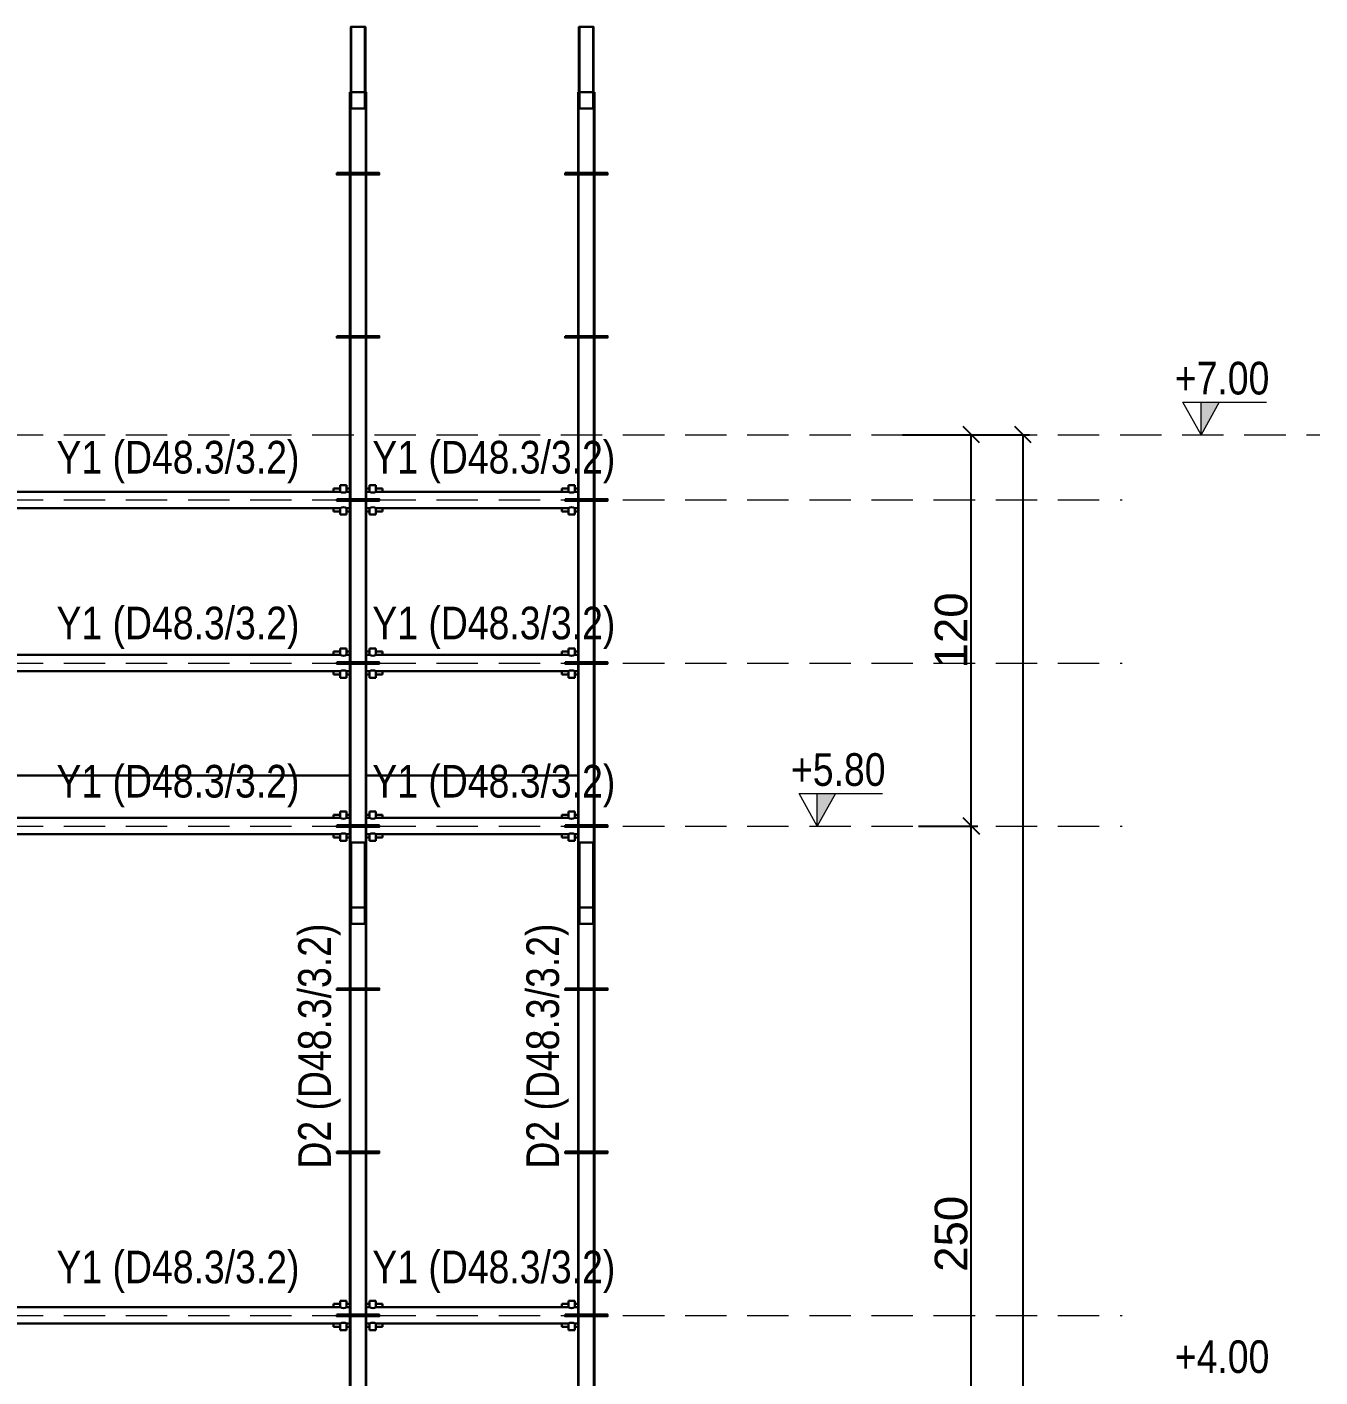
# Model space of a CAD drawing. Header units: millimetres. Extents: x 1500 to 3333, y 525 to 1954.
# Drawn here: x 2936.6 to 3333, y 1520.5 to 1934.4 of the extents above; entities that cross this region are included whole.
import ezdxf
from ezdxf.enums import TextEntityAlignment as Align

# ---------------------------------------------------------------- set-up
doc = ezdxf.new("R2010")
doc.units = ezdxf.units.MM
for name, pattern in [('ACAD_ISO04W100', [30, 24, -3, 0, -3]), ('DASHED', [19.05, 12.7, -6.35]), ('HIDDEN2', [0.1875, 0.125, -0.0625])]:
    doc.linetypes.add(name, pattern=pattern)
for name, color, linetype, lineweight in [('AKS CIZGISI (BEYKENT)', 252, 'DASHED', 20), ('KOT CIZGI (BEYKENT)', 7, 'Continuous', 20), ('KOT YAZI (BEYKENT)', 7, 'Continuous', 20), ('OLCU (BEYKENT)', 14, 'Continuous', 20), ('Part', 2, 'Continuous', 25), ('Part_Hidden', 7, 'Continuous', 25), ('TOPUK TAHTASI', 9, 'Continuous', 15), ('YATAY-KORKULUK', 210, 'ACAD_ISO04W100', 30), ('YAZI (BEYKENT)', 140, 'Continuous', 20)]:
    doc.layers.add(name, color=color, linetype=linetype, lineweight=lineweight)
doc.styles.add('KOT (BEYKENT)', font='')
doc.styles.get("Standard").update_dxf_attribs({"font": 'arial.ttf'})
doc.styles.add('YAZI (BEYKENT)', font='')
doc.styles.get('KOT (BEYKENT)').set_extended_font_data('Bahnschrift Light Condensed')
doc.styles.get('YAZI (BEYKENT)').set_extended_font_data('Bahnschrift Light Condensed')
doc.dimstyles.new('OLC-50', dxfattribs={"dimtxt": 10, "dimasz": 5, "dimexe": 2, "dimexo": 2, "dimgap": 1, "dimtad": 1, "dimdec": 1, "dimrnd": 0.5, "dimzin": 12, "dimdsep": 46, "dimtxsty": 'Standard', "dimblk": 'OBLIQUE', "dimcen": 0, "dimclrt": 7, "dimadec": 0, "dimazin": 0, "dimtfac": 1, "dimtdec": 1, "dimtix": 1, "dimtmove": 1, "dimatfit": 3, "dimfxl": 1, "dimtzin": 0, "dimarcsym": 0})

# ---------------------------------------------------------------- blocks, each defined once
blk = doc.blocks.new('_Oblique')
at = {"color": 0, "linetype": 'ByBlock', "lineweight": -2}
blk.add_line((-0.5, -0.5), (0.5, 0.5), dxfattribs=at)
blk = doc.blocks.new('*D37')
at = {"layer": 'DEFPOINTS', "color": 0, "transparency": 16777216}
for p in [(3207.87, 1689.41), (3226.06, 1689.41), (3210.3, 1439.41)]:
    blk.add_point(p, dxfattribs=at)
at = {"layer": 'OLCU (BEYKENT)', "color": 0, "lineweight": -2, "transparency": 16777216}
for p, q in [((3209.87, 1689.41), (3228.06, 1689.41)), ((3226.06, 1439.41), (3226.06, 1689.41)), ((3212.3, 1439.41), (3228.06, 1439.41))]:
    blk.add_line(p, q, dxfattribs=at)
at = {"layer": 'OLCU (BEYKENT)', "color": 0, "lineweight": -2, "transparency": 16777216, "xscale": 5, "yscale": 5, "zscale": 5}
for p, rotation in [((3226.06, 1689.41), 90), ((3226.06, 1439.41), 270)]:
    blk.add_blockref('_Oblique', p, dxfattribs=dict(at, rotation=rotation))
at = {"layer": 'OLCU (BEYKENT)', "color": 7, "transparency": 16777216, "insert": (3219.95, 1564.41), "char_height": 10, "attachment_point": 5, "rotation": 90}
blk.add_mtext('250', dxfattribs=at)
blk = doc.blocks.new('*D38')
at = {"layer": 'DEFPOINTS', "color": 0, "transparency": 16777216}
for p in [(3203.02, 1809.41), (3226.06, 1809.41), (3207.87, 1689.41)]:
    blk.add_point(p, dxfattribs=at)
at = {"layer": 'OLCU (BEYKENT)', "color": 0, "lineweight": -2, "transparency": 16777216}
for p, q in [((3205.02, 1809.41), (3228.06, 1809.41)), ((3226.06, 1689.41), (3226.06, 1809.41)), ((3209.87, 1689.41), (3228.06, 1689.41))]:
    blk.add_line(p, q, dxfattribs=at)
at = {"layer": 'OLCU (BEYKENT)', "color": 0, "lineweight": -2, "transparency": 16777216, "xscale": 5, "yscale": 5, "zscale": 5}
for p, rotation in [((3226.06, 1809.41), 90), ((3226.06, 1689.41), 270)]:
    blk.add_blockref('_Oblique', p, dxfattribs=dict(at, rotation=rotation))
at = {"layer": 'OLCU (BEYKENT)', "color": 7, "transparency": 16777216, "insert": (3219.95, 1749.41), "char_height": 10, "attachment_point": 5, "rotation": 90}
blk.add_mtext('120', dxfattribs=at)
blk = doc.blocks.new('*D39')
at = {"layer": 'DEFPOINTS', "color": 0, "transparency": 16777216}
for p in [(3203.02, 1809.41), (3241.95, 1809.41), (3218.18, 1109.41)]:
    blk.add_point(p, dxfattribs=at)
at = {"layer": 'OLCU (BEYKENT)', "color": 0, "lineweight": -2, "transparency": 16777216}
for p, q in [((3205.02, 1809.41), (3243.95, 1809.41)), ((3241.95, 1109.41), (3241.95, 1809.41)), ((3220.18, 1109.41), (3243.95, 1109.41))]:
    blk.add_line(p, q, dxfattribs=at)
at = {"layer": 'OLCU (BEYKENT)', "color": 0, "lineweight": -2, "transparency": 16777216, "xscale": 5, "yscale": 5, "zscale": 5}
for p, rotation in [((3241.95, 1809.41), 90), ((3241.95, 1109.41), 270)]:
    blk.add_blockref('_Oblique', p, dxfattribs=dict(at, rotation=rotation))
at = {"layer": 'OLCU (BEYKENT)', "color": 7, "transparency": 16777216, "insert": (3235.84, 1459.41), "char_height": 10, "attachment_point": 5, "rotation": 90}
blk.add_mtext('700', dxfattribs=at)
blk = doc.blocks.new('*U19')
at = {"layer": 'Part', "color": 4, "linetype": 'Continuous', "lineweight": 30}
for points in [[(-2.25, 245), (2.25, 245), (2.25, 270), (-2.25, 270)], [(122.75, 245), (127.25, 245), (127.25, 270), (122.75, 270)], [(-2.5, 0), (2.5, 0), (2.5, 250), (-2.5, 250)], [(122.5, 0), (127.5, 0), (127.5, 250), (122.5, 250)], [(-6.5, 225.25), (6.5, 225.25), (6.5, 224.75), (-6.5, 224.75)], [(118.5, 225.25), (131.5, 225.25), (131.5, 224.75), (118.5, 224.75)], [(-6.5, 175.25), (6.5, 175.25), (6.5, 174.75), (-6.5, 174.75)], [(118.5, 175.25), (131.5, 175.25), (131.5, 174.75), (118.5, 174.75)], [(-6.5, 125.25), (6.5, 125.25), (6.5, 124.75), (-6.5, 124.75)], [(118.5, 125.25), (131.5, 125.25), (131.5, 124.75), (118.5, 124.75)], [(-6.5, 75.25), (6.5, 75.25), (6.5, 74.75), (-6.5, 74.75)], [(118.5, 75.25), (131.5, 75.25), (131.5, 74.75), (118.5, 74.75)], [(-6.5, 25.25), (6.5, 25.25), (6.5, 24.75), (-6.5, 24.75)], [(118.5, 25.25), (131.5, 25.25), (131.5, 24.75), (118.5, 24.75)]]:
    blk.add_lwpolyline(points, close=True, dxfattribs=at)
at = {"layer": 'Part_Hidden', "color": 8, "linetype": 'HIDDEN2', "lineweight": 15}
for points in [[(-2, 245), (2, 245), (2, 270), (-2, 270)], [(123, 245), (127, 245), (127, 270), (123, 270)], [(-2.25, 0), (2.25, 0), (2.25, 250), (-2.25, 250)], [(122.75, 0), (127.25, 0), (127.25, 250), (122.75, 250)]]:
    blk.add_lwpolyline(points, close=True, dxfattribs=at)
at = {"layer": 'TOPUK TAHTASI', "linetype": 'Continuous', "lineweight": 30}
blk.add_line((2.5, 40.5), (122.5, 40.5), dxfattribs=at)
at = {"layer": 'YATAY-KORKULUK', "linetype": 'Continuous', "lineweight": 30}
for p, q in [((2.5, 128.5), (3.5, 128.5)), ((3.5, 127.5), (3.5, 129.5)), ((3.5, 129.5), (5.5, 129.5)), ((5.5, 127.5), (5.5, 129.5)), ((5.5, 128.5), (7.5, 128.5)), ((7.5, 127.5), (7.5, 128.5)), ((119.5, 128.5), (117.5, 128.5)), ((117.5, 127.5), (117.5, 128.5)), ((119.5, 127.5), (119.5, 129.5)), ((121.5, 129.5), (119.5, 129.5)), ((121.5, 127.5), (121.5, 129.5)), ((122.5, 128.5), (121.5, 128.5)), ((2.5, 127.5), (3.5, 127.5)), ((5.5, 127.5), (119.5, 127.5)), ((121.5, 127.5), (122.5, 127.5)), ((122.5, 127.5), (121.5, 127.5)), ((2.5, 122.5), (3.5, 122.5)), ((2.5, 122.5), (3.5, 122.5)), ((2.5, 121.5), (3.5, 121.5)), ((3.5, 122.5), (3.5, 120.5)), ((3.5, 120.5), (5.5, 120.5)), ((5.5, 122.5), (119.5, 122.5)), ((5.5, 122.5), (5.5, 120.5)), ((5.5, 121.5), (7.5, 121.5)), ((7.5, 122.5), (7.5, 121.5)), ((117.5, 122.5), (117.5, 121.5)), ((119.5, 121.5), (117.5, 121.5)), ((119.5, 122.5), (119.5, 120.5)), ((121.5, 120.5), (119.5, 120.5)), ((121.5, 122.5), (122.5, 122.5)), ((122.5, 122.5), (121.5, 122.5)), ((122.5, 122.5), (121.5, 122.5)), ((121.5, 122.5), (121.5, 120.5)), ((122.5, 121.5), (121.5, 121.5)), ((3.5, 77.5), (3.5, 79.5)), ((3.5, 79.5), (5.5, 79.5)), ((5.5, 77.5), (5.5, 79.5)), ((119.5, 77.5), (119.5, 79.5)), ((121.5, 79.5), (119.5, 79.5)), ((121.5, 77.5), (121.5, 79.5)), ((2.5, 78.5), (3.5, 78.5)), ((2.5, 77.5), (3.5, 77.5)), ((5.5, 78.5), (7.5, 78.5)), ((5.5, 77.5), (119.5, 77.5)), ((7.5, 77.5), (7.5, 78.5)), ((119.5, 78.5), (117.5, 78.5)), ((117.5, 77.5), (117.5, 78.5)), ((122.5, 78.5), (121.5, 78.5)), ((121.5, 77.5), (122.5, 77.5)), ((122.5, 77.5), (121.5, 77.5)), ((2.5, 72.5), (3.5, 72.5)), ((2.5, 72.5), (3.5, 72.5)), ((2.5, 71.5), (3.5, 71.5)), ((3.5, 72.5), (3.5, 70.5)), ((3.5, 70.5), (5.5, 70.5)), ((5.5, 72.5), (119.5, 72.5)), ((5.5, 72.5), (5.5, 70.5)), ((5.5, 71.5), (7.5, 71.5)), ((7.5, 72.5), (7.5, 71.5)), ((117.5, 72.5), (117.5, 71.5)), ((119.5, 71.5), (117.5, 71.5)), ((119.5, 72.5), (119.5, 70.5)), ((121.5, 70.5), (119.5, 70.5)), ((121.5, 72.5), (122.5, 72.5)), ((122.5, 72.5), (121.5, 72.5)), ((122.5, 72.5), (121.5, 72.5)), ((121.5, 72.5), (121.5, 70.5)), ((122.5, 71.5), (121.5, 71.5)), ((3.5, 27.5), (3.5, 29.5)), ((3.5, 29.5), (5.5, 29.5)), ((5.5, 27.5), (5.5, 29.5)), ((119.5, 27.5), (119.5, 29.5)), ((121.5, 29.5), (119.5, 29.5)), ((121.5, 27.5), (121.5, 29.5)), ((2.5, 28.5), (3.5, 28.5)), ((2.5, 27.5), (3.5, 27.5)), ((5.5, 28.5), (7.5, 28.5)), ((5.5, 27.5), (119.5, 27.5)), ((7.5, 27.5), (7.5, 28.5)), ((119.5, 28.5), (117.5, 28.5)), ((117.5, 27.5), (117.5, 28.5)), ((122.5, 28.5), (121.5, 28.5)), ((121.5, 27.5), (122.5, 27.5)), ((122.5, 27.5), (121.5, 27.5)), ((2.5, 22.5), (3.5, 22.5)), ((2.5, 22.5), (3.5, 22.5)), ((2.5, 21.5), (3.5, 21.5)), ((3.5, 22.5), (3.5, 20.5)), ((5.5, 22.5), (119.5, 22.5)), ((5.5, 22.5), (5.5, 20.5)), ((5.5, 21.5), (7.5, 21.5)), ((7.5, 22.5), (7.5, 21.5)), ((117.5, 22.5), (117.5, 21.5)), ((119.5, 21.5), (117.5, 21.5)), ((119.5, 22.5), (119.5, 20.5)), ((121.5, 22.5), (122.5, 22.5)), ((122.5, 22.5), (121.5, 22.5)), ((122.5, 22.5), (121.5, 22.5)), ((121.5, 22.5), (121.5, 20.5)), ((122.5, 21.5), (121.5, 21.5)), ((3.5, 20.5), (5.5, 20.5)), ((121.5, 20.5), (119.5, 20.5))]:
    blk.add_line(p, q, dxfattribs=at)
for centre, start, end in [((4.5, 129.375), 241.92751, 298.07249), ((120.5, 129.375), 241.92751, 298.07249), ((4.5, 120.625), 61.92751, 118.07249), ((120.5, 120.625), 61.92751, 118.07249), ((4.5, 79.375), 241.92751, 298.07249), ((120.5, 79.375), 241.92751, 298.07249), ((4.5, 70.625), 61.92751, 118.07249), ((120.5, 70.625), 61.92751, 118.07249), ((4.5, 29.375), 241.92751, 298.07249), ((120.5, 29.375), 241.92751, 298.07249), ((4.5, 20.625), 61.92751, 118.07249), ((120.5, 20.625), 61.92751, 118.07249)]:
    blk.add_arc(centre, 2.125, start, end, dxfattribs=at)
blk = doc.blocks.new('*U28')
at = {"layer": 'Part', "color": 4, "linetype": 'Continuous', "lineweight": 30}
for points in [[(-2.25, 245), (2.25, 245), (2.25, 270), (-2.25, 270)], [(67.75, 245), (72.25, 245), (72.25, 270), (67.75, 270)], [(-2.5, 0), (2.5, 0), (2.5, 250), (-2.5, 250)], [(67.5, 0), (72.5, 0), (72.5, 250), (67.5, 250)], [(-6.5, 225.25), (6.5, 225.25), (6.5, 224.75), (-6.5, 224.75)], [(63.5, 225.25), (76.5, 225.25), (76.5, 224.75), (63.5, 224.75)], [(-6.5, 175.25), (6.5, 175.25), (6.5, 174.75), (-6.5, 174.75)], [(63.5, 175.25), (76.5, 175.25), (76.5, 174.75), (63.5, 174.75)], [(-6.5, 125.25), (6.5, 125.25), (6.5, 124.75), (-6.5, 124.75)], [(63.5, 125.25), (76.5, 125.25), (76.5, 124.75), (63.5, 124.75)], [(-6.5, 75.25), (6.5, 75.25), (6.5, 74.75), (-6.5, 74.75)], [(63.5, 75.25), (76.5, 75.25), (76.5, 74.75), (63.5, 74.75)], [(-6.5, 25.25), (6.5, 25.25), (6.5, 24.75), (-6.5, 24.75)], [(63.5, 25.25), (76.5, 25.25), (76.5, 24.75), (63.5, 24.75)]]:
    blk.add_lwpolyline(points, close=True, dxfattribs=at)
at = {"layer": 'Part_Hidden', "color": 8, "linetype": 'HIDDEN2', "lineweight": 15}
for points in [[(-2, 245), (2, 245), (2, 270), (-2, 270)], [(68, 245), (72, 245), (72, 270), (68, 270)], [(-2.25, 0), (2.25, 0), (2.25, 250), (-2.25, 250)], [(67.75, 0), (72.25, 0), (72.25, 250), (67.75, 250)]]:
    blk.add_lwpolyline(points, close=True, dxfattribs=at)
at = {"layer": 'TOPUK TAHTASI', "linetype": 'Continuous', "lineweight": 30}
blk.add_line((2.5, 40.5), (67.5, 40.5), dxfattribs=at)
at = {"layer": 'YATAY-KORKULUK', "linetype": 'Continuous', "lineweight": 30}
for p, q in [((2.5, 128.5), (3.5, 128.5)), ((3.5, 127.5), (3.5, 129.5)), ((3.5, 129.5), (5.5, 129.5)), ((5.5, 127.5), (5.5, 129.5)), ((5.5, 128.5), (7.5, 128.5)), ((7.5, 127.5), (7.5, 128.5)), ((64.5, 128.5), (62.5, 128.5)), ((62.5, 127.5), (62.5, 128.5)), ((64.5, 127.5), (64.5, 129.5)), ((66.5, 129.5), (64.5, 129.5)), ((66.5, 127.5), (66.5, 129.5)), ((67.5, 128.5), (66.5, 128.5)), ((2.5, 127.5), (3.5, 127.5)), ((5.5, 127.5), (64.5, 127.5)), ((66.5, 127.5), (67.5, 127.5)), ((67.5, 127.5), (66.5, 127.5)), ((2.5, 122.5), (3.5, 122.5)), ((2.5, 122.5), (3.5, 122.5)), ((2.5, 121.5), (3.5, 121.5)), ((3.5, 122.5), (3.5, 120.5)), ((3.5, 120.5), (5.5, 120.5)), ((5.5, 122.5), (64.5, 122.5)), ((5.5, 122.5), (5.5, 120.5)), ((5.5, 121.5), (7.5, 121.5)), ((7.5, 122.5), (7.5, 121.5)), ((62.5, 122.5), (62.5, 121.5)), ((64.5, 121.5), (62.5, 121.5)), ((64.5, 122.5), (64.5, 120.5)), ((66.5, 120.5), (64.5, 120.5)), ((66.5, 122.5), (67.5, 122.5)), ((67.5, 122.5), (66.5, 122.5)), ((67.5, 122.5), (66.5, 122.5)), ((66.5, 122.5), (66.5, 120.5)), ((67.5, 121.5), (66.5, 121.5)), ((3.5, 77.5), (3.5, 79.5)), ((3.5, 79.5), (5.5, 79.5)), ((5.5, 77.5), (5.5, 79.5)), ((64.5, 77.5), (64.5, 79.5)), ((66.5, 79.5), (64.5, 79.5)), ((66.5, 77.5), (66.5, 79.5)), ((2.5, 78.5), (3.5, 78.5)), ((2.5, 77.5), (3.5, 77.5)), ((5.5, 78.5), (7.5, 78.5)), ((5.5, 77.5), (64.5, 77.5)), ((7.5, 77.5), (7.5, 78.5)), ((64.5, 78.5), (62.5, 78.5)), ((62.5, 77.5), (62.5, 78.5)), ((67.5, 78.5), (66.5, 78.5)), ((66.5, 77.5), (67.5, 77.5)), ((67.5, 77.5), (66.5, 77.5)), ((2.5, 72.5), (3.5, 72.5)), ((2.5, 72.5), (3.5, 72.5)), ((2.5, 71.5), (3.5, 71.5)), ((3.5, 72.5), (3.5, 70.5)), ((3.5, 70.5), (5.5, 70.5)), ((5.5, 72.5), (64.5, 72.5)), ((5.5, 72.5), (5.5, 70.5)), ((5.5, 71.5), (7.5, 71.5)), ((7.5, 72.5), (7.5, 71.5)), ((62.5, 72.5), (62.5, 71.5)), ((64.5, 71.5), (62.5, 71.5)), ((64.5, 72.5), (64.5, 70.5)), ((66.5, 70.5), (64.5, 70.5)), ((66.5, 72.5), (67.5, 72.5)), ((67.5, 72.5), (66.5, 72.5)), ((67.5, 72.5), (66.5, 72.5)), ((66.5, 72.5), (66.5, 70.5)), ((67.5, 71.5), (66.5, 71.5)), ((3.5, 27.5), (3.5, 29.5)), ((3.5, 29.5), (5.5, 29.5)), ((5.5, 27.5), (5.5, 29.5)), ((64.5, 27.5), (64.5, 29.5)), ((66.5, 29.5), (64.5, 29.5)), ((66.5, 27.5), (66.5, 29.5)), ((2.5, 28.5), (3.5, 28.5)), ((2.5, 27.5), (3.5, 27.5)), ((5.5, 28.5), (7.5, 28.5)), ((5.5, 27.5), (64.5, 27.5)), ((7.5, 27.5), (7.5, 28.5)), ((64.5, 28.5), (62.5, 28.5)), ((62.5, 27.5), (62.5, 28.5)), ((67.5, 28.5), (66.5, 28.5)), ((66.5, 27.5), (67.5, 27.5)), ((67.5, 27.5), (66.5, 27.5)), ((2.5, 22.5), (3.5, 22.5)), ((2.5, 22.5), (3.5, 22.5)), ((2.5, 21.5), (3.5, 21.5)), ((3.5, 22.5), (3.5, 20.5)), ((5.5, 22.5), (64.5, 22.5)), ((5.5, 22.5), (5.5, 20.5)), ((5.5, 21.5), (7.5, 21.5)), ((7.5, 22.5), (7.5, 21.5)), ((62.5, 22.5), (62.5, 21.5)), ((64.5, 21.5), (62.5, 21.5)), ((64.5, 22.5), (64.5, 20.5)), ((66.5, 22.5), (67.5, 22.5)), ((67.5, 22.5), (66.5, 22.5)), ((67.5, 22.5), (66.5, 22.5)), ((66.5, 22.5), (66.5, 20.5)), ((67.5, 21.5), (66.5, 21.5)), ((3.5, 20.5), (5.5, 20.5)), ((66.5, 20.5), (64.5, 20.5))]:
    blk.add_line(p, q, dxfattribs=at)
for centre, start, end in [((4.5, 129.375), 241.92751, 298.07249), ((65.5, 129.375), 241.92751, 298.07249), ((4.5, 120.625), 61.92751, 118.07249), ((65.5, 120.625), 61.92751, 118.07249), ((4.5, 79.375), 241.92751, 298.07249), ((65.5, 79.375), 241.92751, 298.07249), ((4.5, 70.625), 61.92751, 118.07249), ((65.5, 70.625), 61.92751, 118.07249), ((4.5, 29.375), 241.92751, 298.07249), ((65.5, 29.375), 241.92751, 298.07249), ((4.5, 20.625), 61.92751, 118.07249), ((65.5, 20.625), 61.92751, 118.07249)]:
    blk.add_arc(centre, 2.125, start, end, dxfattribs=at)

msp = doc.modelspace()

# ---------------------------------------------------------------- linework, layer by layer
at = {"layer": 'AKS CIZGISI (BEYKENT)'}
for p, q in [((1500.03, 1809.41), (3333, 1809.41)), ((1500.03, 1789.41), (3272.36, 1789.41)), ((1500.03, 1739.41), (3272.36, 1739.41)), ((1500.03, 1689.41), (3272.36, 1689.41)), ((1500.03, 1539.41), (3272.36, 1539.41))]:
    msp.add_line(p, q, dxfattribs=at)
at = {"layer": 'KOT CIZGI (BEYKENT)'}
for points in [[(3296.55, 1809.41), (3296.55, 1819.41), (3302.11, 1819.41), (3296.55, 1809.41), (3290.99, 1819.41), (3316.55, 1819.41)], [(3178.85, 1689.41), (3178.85, 1699.41), (3184.41, 1699.41), (3178.85, 1689.41), (3173.3, 1699.41), (3198.85, 1699.41)]]:
    msp.add_lwpolyline(points, dxfattribs=at)
for points in [[(3296.55, 1809.41), (3296.55, 1819.41), (3302.11, 1819.41)], [(3178.85, 1689.41), (3178.85, 1699.41), (3184.41, 1699.41)]]:
    msp.add_solid(points, dxfattribs=at)

# ---------------------------------------------------------------- block references
at = {"layer": 'OLCU (BEYKENT)'}
for name, p in [('*U19', (2913.05, 1664.41)), ('*U28', (3038.05, 1664.41)), ('*U19', (2913.05, 1414.41)), ('*U28', (3038.05, 1414.41))]:
    msp.add_blockref(name, p, dxfattribs=at)

# ---------------------------------------------------------------- texts
at = {"layer": 'KOT YAZI (BEYKENT)', "style": 'KOT (BEYKENT)'}
for s, p in [('+7.00', (3302.98, 1821.75)), ('+5.80', (3185.29, 1701.75)), ('+4.00', (3302.98, 1521.75))]:
    msp.add_text(s, height=10, dxfattribs=at).set_placement(p, align=Align.CENTER)
at = {"layer": 'YAZI (BEYKENT)', "style": 'YAZI (BEYKENT)'}
for p in [(2945.6, 1797.51), (3042.44, 1797.51), (2945.6, 1746.68), (3042.44, 1746.68), (2945.6, 1698.17), (3042.44, 1698.17), (2945.6, 1549.25), (3042.44, 1549.25)]:
    msp.add_text('Y1 (D48.3/3.2)', height=10, dxfattribs=at).set_placement(p)
for p in [(3029.72, 1584.4), (3099.67, 1584.4)]:
    msp.add_text('D2 (D48.3/3.2)', height=10, rotation=90, dxfattribs=at).set_placement(p)

# ---------------------------------------------------------------- dimensions: what is measured, and where the dimension line sits
at = {"layer": 'OLCU (BEYKENT)'}
for base, p1, p2, picture, middle in [((3226.06, 1809.41), (3207.87, 1689.41), (3203.02, 1809.41), '*D38', (3219.95, 1749.41)), ((3241.95, 1809.41), (3218.18, 1109.41), (3203.02, 1809.41), '*D39', (3235.84, 1459.41)), ((3226.06, 1689.41), (3210.3, 1439.41), (3207.87, 1689.41), '*D37', (3219.95, 1564.41))]:
    dim = msp.add_linear_dim(base=base, p1=p1, p2=p2, angle=90, dimstyle='OLC-50', dxfattribs=at)
    dim.commit()
    dim.dimension.update_dxf_attribs({"geometry": picture, "text_midpoint": middle})

doc.saveas('drawing.dxf')
